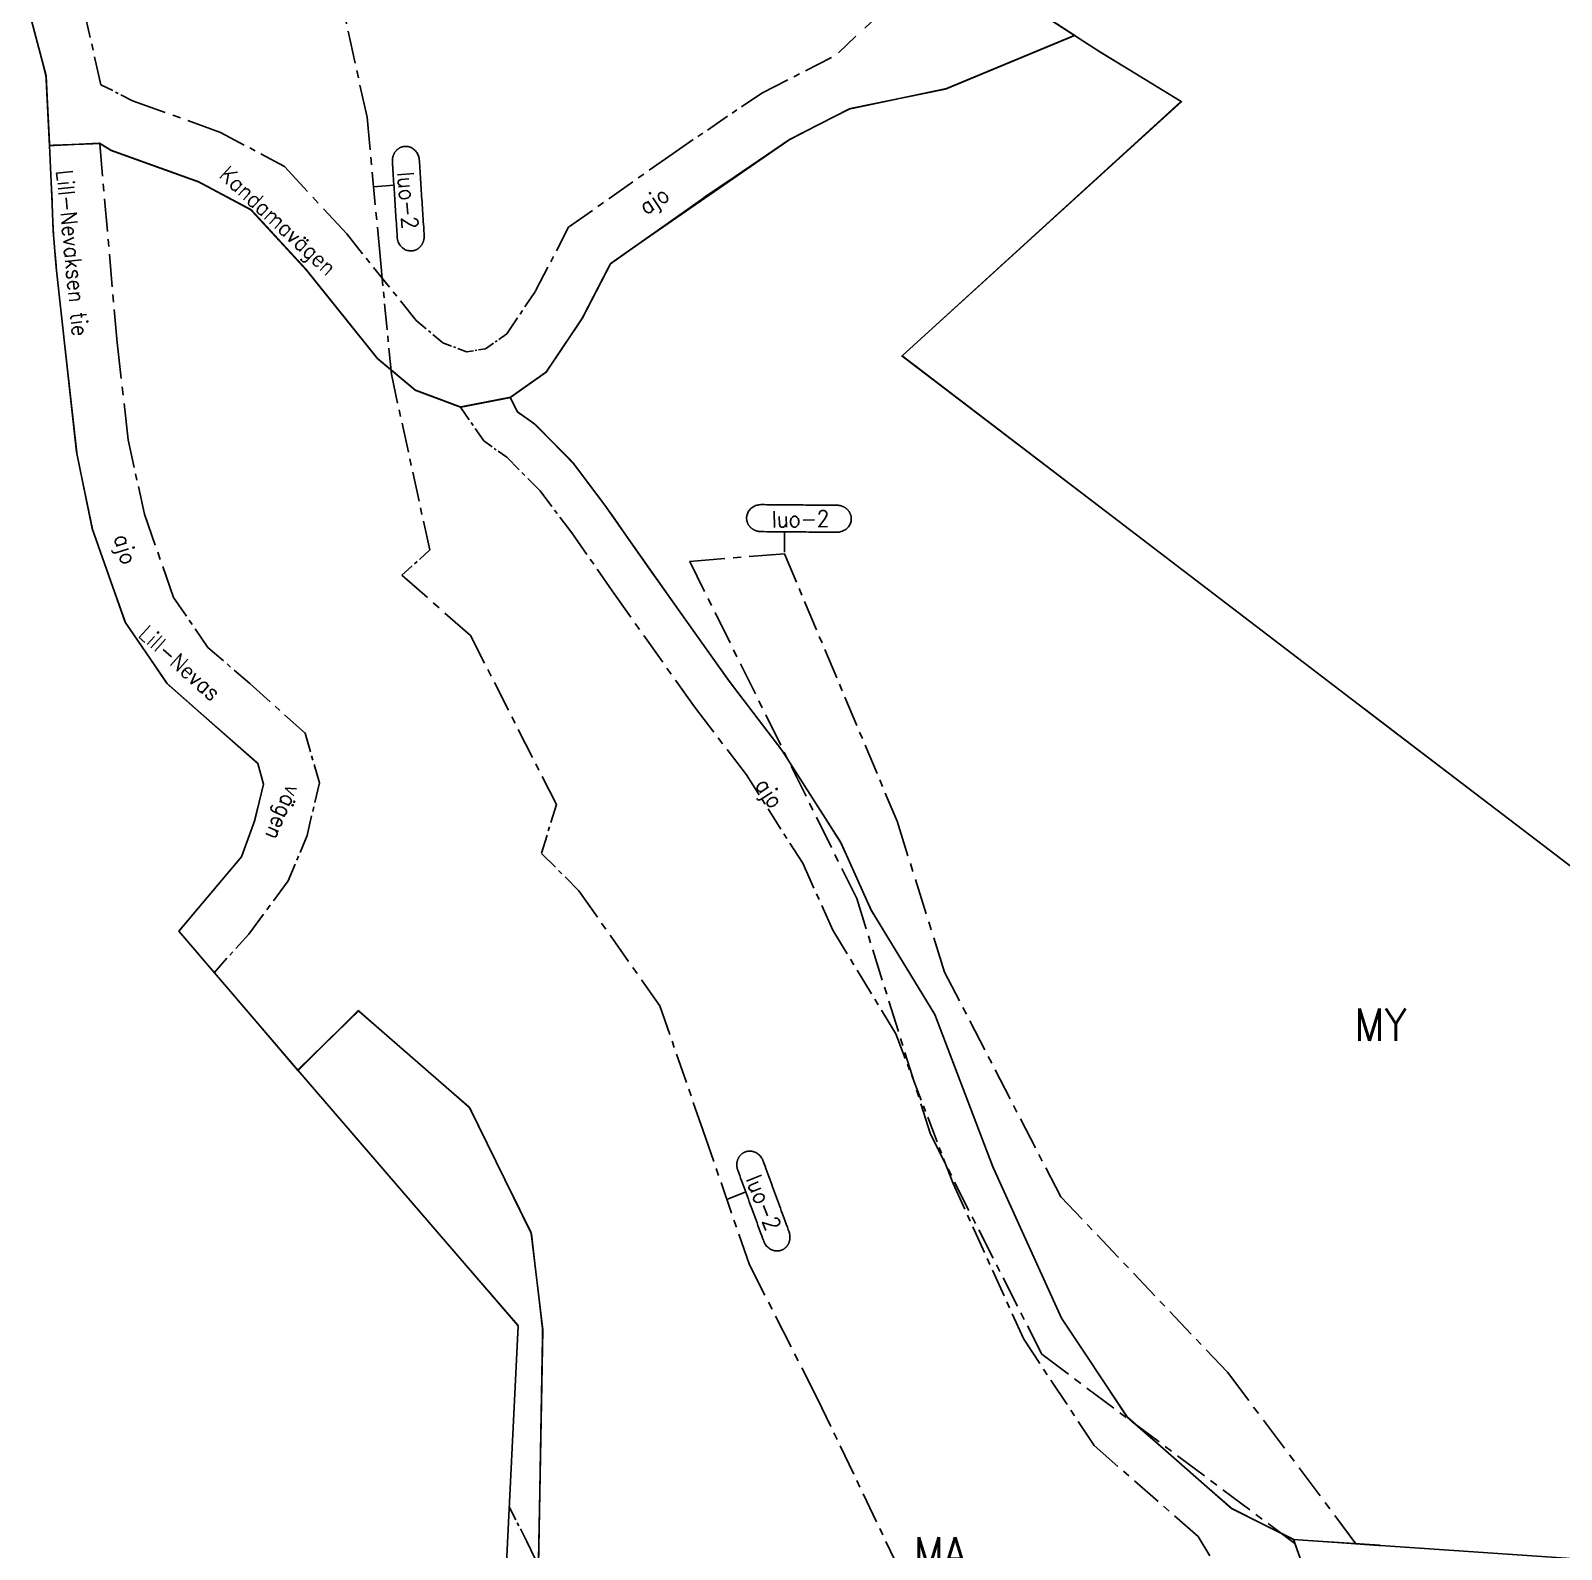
# Model space of a CAD drawing. Header units: metres. Extents: x 25522641 to 25524241, y 6685102 to 6686476.
# Drawn here: x 25522767.4 to 25523051, y 6685582 to 6685863.4 of the extents above; entities that cross this region are included whole.
import ezdxf
from ezdxf.enums import TextEntityAlignment as Align

# ---------------------------------------------------------------- set-up
doc = ezdxf.new("R2010")
doc.units = ezdxf.units.M
for name, pattern in [('CENTER', [11, 6.5, -1.5, 1.5, -1.5]), ('DASHED', [7.5, 5, -2.5]), ('DIVIDE2', [6.25, 2.5, -1.25, 0, -1.25, 0, -1.25])]:
    doc.linetypes.add(name, pattern=pattern)
for name, color, linetype in [('D-ALUE-K-TARKOITUS', 7, 'Continuous'), ('D-RAJA-ALUE-KORTTELI', 7, 'Continuous'), ('D-RAJA-K-MAARAYS-R-ALA', 7, 'Continuous'), ('D-TEKSTI-025', 7, 'Continuous'), ('D-VARITYS-ALUE_M', 7, 'Continuous'), ('D-VARITYS-ALUE_MA', 7, 'Continuous')]:
    doc.layers.add(name, color=color, linetype=linetype)
doc.styles.add('ROMANS', font='ROMANS.shx', dxfattribs={"width": 0.9})

msp = doc.modelspace()

# ---------------------------------------------------------------- linework, layer by layer
at = {"layer": 'D-RAJA-ALUE-KORTTELI', "color": 7, "linetype": 'Continuous'}
for p, q in [((25522944.26, 6685873.19), (25522960.79, 6685862.47)), ((25522767.53, 6685865.26), (25522770.22, 6685854.97)), ((25522960.79, 6685862.47), (25522936.96, 6685852.58)), ((25522960.79, 6685862.47), (25522965.28, 6685859.55)), ((25522965.28, 6685859.55), (25522980.55, 6685850.22)), ((25522770.22, 6685854.97), (25522770.87, 6685842.08)), ((25522936.96, 6685852.58), (25522919.08, 6685848.87)), ((25522919.08, 6685848.87), (25522907.97, 6685843.18)), ((25522980.55, 6685850.22), (25522928.82, 6685803.1)), ((25522907.97, 6685843.18), (25522892.08, 6685832.41)), ((25522780.17, 6685842.48), (25522770.87, 6685842.08)), ((25522770.87, 6685842.08), (25522771.37, 6685831.24)), ((25522782.3, 6685841.17), (25522780.17, 6685842.48)), ((25522798.49, 6685835.35), (25522782.3, 6685841.17)), ((25522808.19, 6685830.18), (25522798.49, 6685835.35)), ((25522892.08, 6685832.41), (25522874.8, 6685820.19)), ((25522771.37, 6685831.24), (25522771.55, 6685826.3)), ((25522818.34, 6685819.17), (25522808.19, 6685830.18)), ((25522771.55, 6685826.3), (25522772.12, 6685819.5)), ((25522772.12, 6685819.5), (25522775.89, 6685785.36)), ((25522831.63, 6685802.62), (25522818.34, 6685819.17)), ((25522874.8, 6685820.19), (25522869.54, 6685810.03)), ((25522869.54, 6685810.03), (25522862.88, 6685800.11)), ((25522838.63, 6685796.77), (25522831.63, 6685802.62)), ((25522928.82, 6685803.1), (25523014.39, 6685737.79)), ((25522862.88, 6685800.11), (25522856.24, 6685795.42)), ((25522847.02, 6685793.63), (25522838.63, 6685796.77)), ((25522847.02, 6685793.63), (25522856.24, 6685795.42)), ((25522857.58, 6685792.72), (25522856.24, 6685795.42)), ((25522860.77, 6685790.48), (25522857.58, 6685792.72)), ((25522867.81, 6685783.35), (25522860.77, 6685790.48)), ((25522775.89, 6685785.36), (25522778.79, 6685771.13)), ((25522874.08, 6685775.06), (25522867.81, 6685783.35)), ((25522881.67, 6685764.19), (25522874.08, 6685775.06)), ((25522778.79, 6685771.13), (25522784.9, 6685753.82)), ((25522896.79, 6685742.87), (25522881.67, 6685764.19)), ((25522784.9, 6685753.82), (25522792.64, 6685742.4)), ((25522792.64, 6685742.4), (25522809.46, 6685727.62)), ((25522906.54, 6685730.1), (25522896.79, 6685742.87)), ((25523014.39, 6685737.79), (25523090.82, 6685679.47)), ((25522917.46, 6685712.96), (25522906.54, 6685730.1)), ((25522809.46, 6685727.62), (25522810.5, 6685723.78)), ((25522810.5, 6685723.78), (25522808.88, 6685717.09)), ((25522808.88, 6685717.09), (25522806.43, 6685710.32)), ((25522923.11, 6685700.45), (25522917.46, 6685712.96)), ((25522806.43, 6685710.32), (25522794.84, 6685696.55)), ((25522934.9, 6685681.1), (25522923.11, 6685700.45)), ((25522794.84, 6685696.55), (25522816.86, 6685670.78)), ((25522816.86, 6685670.78), (25522828.1, 6685681.81)), ((25522828.1, 6685681.81), (25522848.69, 6685663.88)), ((25522945.66, 6685652.88), (25522934.9, 6685681.1)), ((25522857.7, 6685623.47), (25522816.86, 6685670.78)), ((25522848.69, 6685663.88), (25522860.13, 6685640.64)), ((25522958.38, 6685624.84), (25522945.66, 6685652.88)), ((25522860.13, 6685640.64), (25522862.24, 6685622.68)), ((25522970.5, 6685606.57), (25522958.38, 6685624.84)), ((25522854.09, 6685550.7), (25522857.7, 6685623.47)), ((25522862.24, 6685622.68), (25522861.04, 6685557.87)), ((25522989.86, 6685589.63), (25522970.5, 6685606.57)), ((25523001.35, 6685583.88), (25522989.86, 6685589.63)), ((25523045.22, 6685460.23), (25523001.35, 6685583.88)), ((25523017.47, 6685582.77), (25523001.35, 6685583.88)), ((25523165.69, 6685572.63), (25523017.47, 6685582.77))]:
    msp.add_line(p, q, dxfattribs=at)
at = {"layer": 'D-RAJA-K-MAARAYS-R-ALA', "color": 2, "linetype": 'CENTER', "ltscale": 0.932619}
msp.add_line((25522829.69, 6685847.32), (25522821.76, 6685883.29), dxfattribs=at)
at = {"layer": 'D-RAJA-K-MAARAYS-R-ALA', "color": 2, "linetype": 'DASHED', "ltscale": 0.887345}
msp.add_line((25522917.04, 6685859.28), (25522934.86, 6685875.95), dxfattribs=at)
at = {"layer": 'D-RAJA-K-MAARAYS-R-ALA', "color": 2, "linetype": 'CENTER', "ltscale": 0.817501}
msp.add_line((25522777.24, 6685867.3), (25522780.4, 6685853.35), dxfattribs=at)
at = {"layer": 'D-RAJA-K-MAARAYS-R-ALA', "color": 2, "linetype": 'CENTER', "ltscale": 0.825631}
msp.add_line((25522915.72, 6685858.39), (25522902.86, 6685851.8), dxfattribs=at)
at = {"layer": 'D-RAJA-K-MAARAYS-R-ALA', "color": 2, "linetype": 'CENTER', "ltscale": 0.376254}
msp.add_line((25522786.27, 6685850.37), (25522780.4, 6685853.35), dxfattribs=at)
at = {"layer": 'D-RAJA-K-MAARAYS-R-ALA', "color": 2, "linetype": 'CENTER', "ltscale": 0.698287}
msp.add_line((25522902.86, 6685851.8), (25522886.39, 6685840.63), dxfattribs=at)
at = {"layer": 'D-RAJA-K-MAARAYS-R-ALA', "color": 2, "linetype": 'CENTER', "ltscale": 0.989243}
msp.add_line((25522802.56, 6685844.51), (25522786.27, 6685850.37), dxfattribs=at)
at = {"layer": 'D-RAJA-K-MAARAYS-R-ALA', "color": 2, "linetype": 'CENTER', "ltscale": 0.93017}
msp.add_line((25522832.18, 6685820.92), (25522829.69, 6685847.32), dxfattribs=at)
at = {"layer": 'D-RAJA-K-MAARAYS-R-ALA', "color": 2, "linetype": 'CENTER', "ltscale": 0.765717}
msp.add_line((25522814.38, 6685838.21), (25522802.56, 6685844.51), dxfattribs=at)
at = {"layer": 'D-RAJA-K-MAARAYS-R-ALA', "color": 2, "linetype": 'CENTER', "ltscale": 0.936738}
msp.add_line((25522780.17, 6685842.48), (25522783.38, 6685805.62), dxfattribs=at)
at = {"layer": 'D-RAJA-K-MAARAYS-R-ALA', "color": 2, "linetype": 'CENTER', "ltscale": 0.831641}
msp.add_line((25522886.39, 6685840.63), (25522867.04, 6685826.95), dxfattribs=at)
at = {"layer": 'D-RAJA-K-MAARAYS-R-ALA', "color": 2, "linetype": 'CENTER', "ltscale": 0.97265}
msp.add_line((25522825.93, 6685825.7), (25522814.38, 6685838.21), dxfattribs=at)
at = {"layer": 'D-RAJA-K-MAARAYS-R-ALA', "color": 2, "linetype": 'CENTER', "ltscale": 0.760259}
msp.add_line((25522867.04, 6685826.95), (25522860.92, 6685815.13), dxfattribs=at)
at = {"layer": 'D-RAJA-K-MAARAYS-R-ALA', "color": 2, "linetype": 'CENTER', "ltscale": 0.721912}
msp.add_line((25522838.81, 6685809.65), (25522825.93, 6685825.7), dxfattribs=at)
at = {"layer": 'D-RAJA-K-MAARAYS-R-ALA', "color": 2, "linetype": 'CENTER', "ltscale": 0.746716}
msp.add_line((25522834.2, 6685799.74), (25522832.18, 6685820.92), dxfattribs=at)
at = {"layer": 'D-RAJA-K-MAARAYS-R-ALA', "color": 2, "linetype": 'CENTER', "ltscale": 0.544824}
msp.add_line((25522860.92, 6685815.13), (25522855.61, 6685807.22), dxfattribs=at)
at = {"layer": 'D-RAJA-K-MAARAYS-R-ALA', "color": 2, "linetype": 'CENTER', "ltscale": 0.366951}
msp.add_line((25522843.74, 6685805.54), (25522838.81, 6685809.65), dxfattribs=at)
at = {"layer": 'D-RAJA-K-MAARAYS-R-ALA', "color": 2, "linetype": 'CENTER', "ltscale": 0.27867}
msp.add_line((25522855.61, 6685807.22), (25522851.63, 6685804.4), dxfattribs=at)
at = {"layer": 'D-RAJA-K-MAARAYS-R-ALA', "color": 2, "linetype": 'CENTER', "ltscale": 1.038461}
msp.add_line((25522783.38, 6685805.62), (25522785.43, 6685787.57), dxfattribs=at)
at = {"layer": 'D-RAJA-K-MAARAYS-R-ALA', "color": 2, "linetype": 'CENTER', "ltscale": 0.267755}
msp.add_line((25522848.12, 6685803.89), (25522843.74, 6685805.54), dxfattribs=at)
at = {"layer": 'D-RAJA-K-MAARAYS-R-ALA', "color": 2, "linetype": 'CENTER', "ltscale": 0.20232}
msp.add_line((25522851.63, 6685804.4), (25522848.12, 6685803.89), dxfattribs=at)
at = {"layer": 'D-RAJA-K-MAARAYS-R-ALA', "color": 2, "linetype": 'CENTER', "ltscale": 0.844169}
msp.add_line((25522841.3, 6685767.16), (25522834.2, 6685799.74), dxfattribs=at)
at = {"layer": 'D-RAJA-K-MAARAYS-R-ALA', "color": 2, "linetype": 'CENTER', "ltscale": 0.435187}
msp.add_line((25522851.33, 6685787.35), (25522847.02, 6685793.63), dxfattribs=at)
at = {"layer": 'D-RAJA-K-MAARAYS-R-ALA', "color": 2, "linetype": 'CENTER', "ltscale": 0.806488}
msp.add_line((25522785.43, 6685787.57), (25522788.45, 6685773.78), dxfattribs=at)
at = {"layer": 'D-RAJA-K-MAARAYS-R-ALA', "color": 2, "linetype": 'CENTER', "ltscale": 0.297402}
msp.add_line((25522855.58, 6685784.35), (25522851.33, 6685787.35), dxfattribs=at)
at = {"layer": 'D-RAJA-K-MAARAYS-R-ALA', "color": 2, "linetype": 'CENTER', "ltscale": 0.501489}
msp.add_line((25522861.75, 6685778.1), (25522855.58, 6685784.35), dxfattribs=at)
at = {"layer": 'D-RAJA-K-MAARAYS-R-ALA', "color": 2, "linetype": 'CENTER', "ltscale": 0.555523}
msp.add_line((25522867.61, 6685770.35), (25522861.75, 6685778.1), dxfattribs=at)
at = {"layer": 'D-RAJA-K-MAARAYS-R-ALA', "color": 2, "linetype": 'CENTER', "ltscale": 0.933019}
msp.add_line((25522788.45, 6685773.78), (25522793.86, 6685758.37), dxfattribs=at)
at = {"layer": 'D-RAJA-K-MAARAYS-R-ALA', "color": 2, "linetype": 'CENTER', "ltscale": 0.75008}
msp.add_line((25522875.13, 6685759.59), (25522867.61, 6685770.35), dxfattribs=at)
at = {"layer": 'D-RAJA-K-MAARAYS-R-ALA', "color": 2, "linetype": 'CENTER', "ltscale": 0.396525}
msp.add_line((25522836.17, 6685762.49), (25522841.3, 6685767.16), dxfattribs=at)
at = {"layer": 'D-RAJA-K-MAARAYS-R-ALA', "color": 2, "linetype": 'CENTER', "ltscale": 1.007634}
msp.add_line((25522889.47, 6685765.05), (25522907.04, 6685766.46), dxfattribs=at)
at = {"layer": 'D-RAJA-K-MAARAYS-R-ALA', "color": 2, "linetype": 'CENTER', "ltscale": 0.961638}
msp.add_line((25522920.43, 6685702.58), (25522889.47, 6685765.05), dxfattribs=at)
at = {"layer": 'D-RAJA-K-MAARAYS-R-ALA', "color": 2, "linetype": 'CENTER', "ltscale": 0.874404}
msp.add_line((25522907.04, 6685766.46), (25522927.92, 6685716.9), dxfattribs=at)
at = {"layer": 'D-RAJA-K-MAARAYS-R-ALA', "color": 2, "linetype": 'CENTER', "ltscale": 0.96521}
msp.add_line((25522848.85, 6685751.34), (25522836.17, 6685762.49), dxfattribs=at)
at = {"layer": 'D-RAJA-K-MAARAYS-R-ALA', "color": 2, "linetype": 'CENTER', "ltscale": 0.641929}
msp.add_line((25522793.86, 6685758.37), (25522800.21, 6685749.1), dxfattribs=at)
at = {"layer": 'D-RAJA-K-MAARAYS-R-ALA', "color": 2, "linetype": 'CENTER', "ltscale": 0.923284}
msp.add_line((25522890.34, 6685738.12), (25522875.13, 6685759.59), dxfattribs=at)
at = {"layer": 'D-RAJA-K-MAARAYS-R-ALA', "color": 2, "linetype": 'CENTER', "ltscale": 0.889393}
msp.add_line((25522864.78, 6685720.03), (25522848.85, 6685751.34), dxfattribs=at)
at = {"layer": 'D-RAJA-K-MAARAYS-R-ALA', "color": 2, "linetype": 'CENTER', "ltscale": 0.585132}
msp.add_line((25522800.21, 6685749.1), (25522807.97, 6685742.43), dxfattribs=at)
at = {"layer": 'D-RAJA-K-MAARAYS-R-ALA', "color": 2, "linetype": 'CENTER', "ltscale": 0.787053}
msp.add_line((25522807.97, 6685742.43), (25522818.2, 6685733.21), dxfattribs=at)
at = {"layer": 'D-RAJA-K-MAARAYS-R-ALA', "color": 2, "linetype": 'CENTER', "ltscale": 0.906503}
msp.add_line((25522899.98, 6685725.52), (25522890.34, 6685738.12), dxfattribs=at)
at = {"layer": 'D-RAJA-K-MAARAYS-R-ALA', "color": 2, "linetype": 'CENTER', "ltscale": 0.547804}
msp.add_line((25522818.2, 6685733.21), (25522820.87, 6685724), dxfattribs=at)
at = {"layer": 'D-RAJA-K-MAARAYS-R-ALA', "color": 2, "linetype": 'CENTER', "ltscale": 0.570006}
msp.add_line((25522820.87, 6685724), (25522818.58, 6685714.29), dxfattribs=at)
at = {"layer": 'D-RAJA-K-MAARAYS-R-ALA', "color": 2, "linetype": 'CENTER', "ltscale": 0.680988}
msp.add_line((25522910.41, 6685709.15), (25522899.98, 6685725.52), dxfattribs=at)
at = {"layer": 'D-RAJA-K-MAARAYS-R-ALA', "color": 2, "linetype": 'CENTER', "ltscale": 0.541194}
msp.add_line((25522862.01, 6685710.97), (25522864.78, 6685720.03), dxfattribs=at)
at = {"layer": 'D-RAJA-K-MAARAYS-R-ALA', "color": 2, "linetype": 'CENTER', "ltscale": 1.026919}
msp.add_line((25522927.92, 6685716.9), (25522936.69, 6685688.98), dxfattribs=at)
at = {"layer": 'D-RAJA-K-MAARAYS-R-ALA', "color": 2, "linetype": 'CENTER', "ltscale": 0.522652}
msp.add_line((25522818.58, 6685714.29), (25522815.07, 6685705.85), dxfattribs=at)
at = {"layer": 'D-RAJA-K-MAARAYS-R-ALA', "color": 2, "linetype": 'CENTER', "ltscale": 0.562335}
msp.add_line((25522868.96, 6685704), (25522862.01, 6685710.97), dxfattribs=at)
at = {"layer": 'D-RAJA-K-MAARAYS-R-ALA', "color": 2, "linetype": 'CENTER', "ltscale": 0.779856}
msp.add_line((25522916.02, 6685696.71), (25522910.41, 6685709.15), dxfattribs=at)
at = {"layer": 'D-RAJA-K-MAARAYS-R-ALA', "color": 2, "linetype": 'CENTER', "ltscale": 0.698684}
msp.add_line((25522815.07, 6685705.85), (25522807.8, 6685696.02), dxfattribs=at)
at = {"layer": 'D-RAJA-K-MAARAYS-R-ALA', "color": 2, "linetype": 'CENTER', "ltscale": 0.914074}
msp.add_line((25522883.95, 6685682.7), (25522868.96, 6685704), dxfattribs=at)
at = {"layer": 'D-RAJA-K-MAARAYS-R-ALA', "color": 2, "linetype": 'CENTER', "ltscale": 0.905047}
msp.add_line((25522934.08, 6685658.96), (25522920.43, 6685702.58), dxfattribs=at)
at = {"layer": 'D-RAJA-K-MAARAYS-R-ALA', "color": 2, "linetype": 'CENTER', "ltscale": 0.550922}
msp.add_line((25522807.8, 6685696.02), (25522801.34, 6685688.86), dxfattribs=at)
at = {"layer": 'D-RAJA-K-MAARAYS-R-ALA', "color": 2, "linetype": 'CENTER', "ltscale": 0.786732}
msp.add_line((25522927.68, 6685677.56), (25522916.02, 6685696.71), dxfattribs=at)
at = {"layer": 'D-RAJA-K-MAARAYS-R-ALA', "color": 2, "linetype": 'CENTER', "ltscale": 0.927722}
msp.add_line((25522936.69, 6685688.98), (25522958.21, 6685647.37), dxfattribs=at)
at = {"layer": 'D-RAJA-K-MAARAYS-R-ALA', "color": 2, "linetype": 'CENTER', "ltscale": 0.859389}
msp.add_line((25522891.97, 6685659.56), (25522883.95, 6685682.7), dxfattribs=at)
at = {"layer": 'D-RAJA-K-MAARAYS-R-ALA', "color": 2, "linetype": 'CENTER', "ltscale": 0.752153}
msp.add_line((25522938.27, 6685649.8), (25522927.68, 6685677.56), dxfattribs=at)
at = {"layer": 'D-RAJA-K-MAARAYS-R-ALA', "color": 2, "linetype": 'CENTER', "ltscale": 0.921355}
msp.add_line((25522900.54, 6685634.74), (25522891.97, 6685659.56), dxfattribs=at)
at = {"layer": 'D-RAJA-K-MAARAYS-R-ALA', "color": 2, "linetype": 'CENTER', "ltscale": 0.90468}
msp.add_line((25522954.69, 6685618.19), (25522934.08, 6685658.96), dxfattribs=at)
at = {"layer": 'D-RAJA-K-MAARAYS-R-ALA', "color": 2, "linetype": 'CENTER', "ltscale": 0.801966}
msp.add_line((25522951.36, 6685620.95), (25522938.27, 6685649.8), dxfattribs=at)
at = {"layer": 'D-RAJA-K-MAARAYS-R-ALA', "color": 2, "linetype": 'CENTER', "ltscale": 0.88891}
msp.add_line((25522958.21, 6685647.37), (25522989.14, 6685614.84), dxfattribs=at)
at = {"layer": 'D-RAJA-K-MAARAYS-R-ALA', "color": 2, "linetype": 'CENTER', "ltscale": 0.971889}
msp.add_line((25522913.11, 6685610.06), (25522900.54, 6685634.74), dxfattribs=at)
at = {"layer": 'D-RAJA-K-MAARAYS-R-ALA', "color": 2, "linetype": 'CENTER', "ltscale": 0.829382}
msp.add_line((25522964.43, 6685601.26), (25522951.36, 6685620.95), dxfattribs=at)
at = {"layer": 'D-RAJA-K-MAARAYS-R-ALA', "color": 2, "linetype": 'CENTER', "ltscale": 0.952885}
msp.add_line((25523001.62, 6685583.1), (25522954.69, 6685618.19), dxfattribs=at)
at = {"layer": 'D-RAJA-K-MAARAYS-R-ALA', "color": 2, "linetype": 'CENTER', "ltscale": 1.004215}
msp.add_line((25522989.14, 6685614.84), (25523012.92, 6685583.09), dxfattribs=at)
at = {"layer": 'D-RAJA-K-MAARAYS-R-ALA', "color": 2, "linetype": 'CENTER', "ltscale": 0.892362}
msp.add_line((25522928.34, 6685578.27), (25522913.11, 6685610.06), dxfattribs=at)
at = {"layer": 'D-RAJA-K-MAARAYS-R-ALA', "color": 2, "linetype": 'CENTER', "ltscale": 0.898208}
msp.add_line((25522983.69, 6685584.4), (25522964.43, 6685601.26), dxfattribs=at)
at = {"layer": 'D-RAJA-K-MAARAYS-R-ALA', "color": 2, "linetype": 'CENTER', "ltscale": 0.41426}
msp.add_line((25522859.33, 6685583.47), (25522856.03, 6685589.93), dxfattribs=at)
at = {"layer": 'D-RAJA-K-MAARAYS-R-ALA', "color": 2, "linetype": 'CENTER', "ltscale": 0.808917}
msp.add_line((25522876.97, 6685546.63), (25522859.33, 6685583.47), dxfattribs=at)
at = {"layer": 'D-RAJA-K-MAARAYS-R-ALA', "color": 2, "linetype": 'CENTER', "ltscale": 0.638854}
msp.add_line((25522989.57, 6685574.89), (25522983.69, 6685584.4), dxfattribs=at)
at = {"layer": 'D-TEKSTI-025', "color": 2, "linetype": 'Continuous'}
for p, q in [((25522830.91, 6685834.44), (25522834.66, 6685834.76)), ((25522907.06, 6685766.75), (25522907.01, 6685770.52)), ((25522896.35, 6685646.87), (25522899.86, 6685648.24))]:
    msp.add_line(p, q, dxfattribs=at)
for points in [[(25522834.39, 6685839.06), (25522834.84, 6685832.08), (25522835.29, 6685825.09, 0), (25522835.46, 6685822.4), (25522837.95, 6685822.56, 0), (25522840.45, 6685822.72, 0), (25522840.28, 6685825.41, 0), (25522839.83, 6685832.4, 0), (25522839.38, 6685839.39), (25522839.2, 6685842.08, 0), (25522836.71, 6685841.92), (25522834.21, 6685841.76, 0), (25522834.39, 6685839.06)], [(25522902.7, 6685770.56), (25522909.7, 6685770.5), (25522916.7, 6685770.45, 0), (25522919.39, 6685770.43), (25522919.41, 6685772.93, 0), (25522919.43, 6685775.43, 0), (25522916.73, 6685775.45, 0), (25522909.73, 6685775.5, 0), (25522902.74, 6685775.56), (25522900.04, 6685775.58, 0), (25522900.02, 6685773.08), (25522900, 6685770.58, 0), (25522902.7, 6685770.56)], [(25522898.38, 6685652.29), (25522900.78, 6685645.72), (25522903.19, 6685639.14, 0), (25522904.11, 6685636.61), (25522906.46, 6685637.46, 0), (25522908.81, 6685638.32, 0), (25522907.88, 6685640.86, 0), (25522905.48, 6685647.43, 0), (25522903.08, 6685654.01), (25522902.15, 6685656.54, 0), (25522899.81, 6685655.68), (25522897.46, 6685654.83, 0), (25522898.38, 6685652.29)]]:
    msp.add_rational_spline(points, [1, 1, 1, 0.707106781187, 1, 0.707106781187, 1, 1, 1, 0.707106781187, 1, 0.707106781187, 1], degree=2, knots=[0, 0, 0, 1, 1, 2.570796, 2.570796, 4.141593, 4.141593, 5.141593, 5.141593, 6.712389, 6.712389, 8.283185, 8.283185, 8.283185], dxfattribs=at)
at = {"layer": 'D-VARITYS-ALUE_M', "color": 74, "linetype": 'DIVIDE2', "ltscale": 0.65}
msp.add_lwpolyline([(25522767.53, 6685865.26, 0.2, 0.333, 0), (25522770.22, 6685854.97, 0.333, 0.333, 0), (25522770.87, 6685842.08, 0.2, 0.333, 0), (25522780.17, 6685842.48, 0.333, 0.333, 0), (25522782.3, 6685841.17, 0.333, 0.333, 0), (25522798.49, 6685835.35, 0.333, 0.333, 0), (25522808.19, 6685830.18, 0.333, 0.333, 0), (25522818.34, 6685819.17, 0.333, 0.333, 0), (25522831.63, 6685802.62, 0.333, 0.333, 0), (25522838.63, 6685796.77, 0.333, 0.333, 0), (25522847.02, 6685793.63, 0.333, 0.333, 0), (25522856.24, 6685795.42, 0.333, 0.333, 0), (25522862.88, 6685800.11, 0.333, 0.333, 0), (25522869.54, 6685810.03, 0.333, 0.333, 0), (25522874.8, 6685820.19, 0.2, 0.333, 0), (25522907.97, 6685843.18, 0.2, 0.333, 0), (25522919.08, 6685848.87, 0.2, 0.333, 0), (25522936.96, 6685852.58, 0.333, 0.333, 0), (25522960.79, 6685862.47, 0.333, 0.333, 0), (25522944.26, 6685873.19, 0.333, 0.333, 0)], format="xyseb", dxfattribs=at)
at = {"layer": 'D-VARITYS-ALUE_M', "color": 74, "linetype": 'DIVIDE2', "ltscale": 1.21}
msp.add_lwpolyline([(25523090.82, 6685679.47, 0.2, 0.333, 0), (25523014.39, 6685737.79, 0.2, 0.333, 0), (25522928.82, 6685803.1, 0.2, 0.333, 0), (25522980.55, 6685850.22, 0.2, 0.333, 0), (25522965.28, 6685859.55, 0.2, 0.333, 0), (25522960.79, 6685862.47, 0.2, 0.333, 0), (25522936.96, 6685852.58, 0.2, 0.333, 0), (25522919.08, 6685848.87, 0.2, 0.333, 0), (25522907.97, 6685843.18, 0.2, 0.333, 0), (25522892.08, 6685832.41, 0.2, 0.333, 0), (25522874.8, 6685820.19, 0.2, 0.333, 0), (25522869.54, 6685810.03, 0.2, 0.333, 0), (25522862.88, 6685800.11, 0.2, 0.333, 0), (25522856.24, 6685795.42, 0.2, 0.333, 0), (25522857.58, 6685792.72, 0.2, 0.333, 0), (25522860.77, 6685790.48, 0.2, 0.333, 0), (25522867.81, 6685783.35, 0.2, 0.333, 0), (25522874.08, 6685775.06, 0.2, 0.333, 0), (25522881.67, 6685764.19, 0.2, 0.333, 0), (25522896.79, 6685742.87, 0.2, 0.333, 0), (25522906.54, 6685730.1, 0.2, 0.333, 0), (25522917.46, 6685712.96, 0.2, 0.333, 0), (25522923.11, 6685700.45, 0.2, 0.333, 0), (25522934.9, 6685681.1, 0.2, 0.333, 0), (25522945.66, 6685652.88, 0.2, 0.333, 0), (25522958.38, 6685624.84, 0.2, 0.333, 0), (25522970.5, 6685606.57, 0.2, 0.333, 0), (25522989.86, 6685589.63, 0.2, 0.333, 0), (25523001.35, 6685583.88, 0.2, 0.333, 0), (25523017.47, 6685582.77, 0.2, 0.333, 0), (25523165.69, 6685572.63, 0.2, 0.333, 0)], format="xyseb", dxfattribs=at)
at = {"layer": 'D-VARITYS-ALUE_M', "color": 74, "linetype": 'DIVIDE2', "ltscale": 1.58}
msp.add_lwpolyline([(25522861.04, 6685557.87, 0.2, 0.333, 0), (25522862.24, 6685622.68, 0.2, 0.333, 0), (25522860.13, 6685640.64, 0.2, 0.333, 0), (25522848.69, 6685663.88, 0.2, 0.333, 0), (25522828.1, 6685681.81, 0.2, 0.333, 0), (25522816.86, 6685670.78, 0.2, 0.333, 0), (25522857.7, 6685623.47, 0.2, 0.333, 0), (25522854.09, 6685550.7, 0.2, 0.333, 0)], format="xyseb", dxfattribs=at)
at = {"layer": 'D-VARITYS-ALUE_MA', "color": 50, "linetype": 'DIVIDE2', "ltscale": 1.12}
msp.add_lwpolyline([(25523045.22, 6685460.23, 0.2, 0.333, 0), (25523001.35, 6685583.88, 0.2, 0.333, 0), (25523001.35, 6685583.88, 0.2, 0.333, 0), (25522989.86, 6685589.63, 0.2, 0.333, 0), (25522970.5, 6685606.57, 0.2, 0.333, 0), (25522958.38, 6685624.84, 0.2, 0.333, 0), (25522945.66, 6685652.88, 0.2, 0.333, 0), (25522934.9, 6685681.1, 0.2, 0.333, 0), (25522923.11, 6685700.45, 0.2, 0.333, 0), (25522917.46, 6685712.96, 0.2, 0.333, 0), (25522906.54, 6685730.1, 0.2, 0.333, 0), (25522896.79, 6685742.87, 0.2, 0.333, 0), (25522881.67, 6685764.19, 0.2, 0.333, 0), (25522874.08, 6685775.06, 0.2, 0.333, 0), (25522867.81, 6685783.35, 0.2, 0.333, 0), (25522860.77, 6685790.48, 0.2, 0.333, 0), (25522857.58, 6685792.72, 0.2, 0.333, 0), (25522856.24, 6685795.42, 0.2, 0.333, 0), (25522847.02, 6685793.63, 0.2, 0.333, 0), (25522838.63, 6685796.77, 0.2, 0.333, 0), (25522831.63, 6685802.62, 0.2, 0.333, 0), (25522818.34, 6685819.17, 0.2, 0.333, 0), (25522808.19, 6685830.18, 0.2, 0.333, 0), (25522798.49, 6685835.35, 0.2, 0.333, 0), (25522782.3, 6685841.17, 0.2, 0.333, 0), (25522780.17, 6685842.48, 0.2, 0.333, 0), (25522770.87, 6685842.08, 0.2, 0.333, 0), (25522771.37, 6685831.24, 0.2, 0.333, 0), (25522771.55, 6685826.3, 0.2, 0.333, 0), (25522772.12, 6685819.5, 0.2, 0.333, 0), (25522775.89, 6685785.36, 0.2, 0.333, 0), (25522778.79, 6685771.13, 0.2, 0.333, 0), (25522784.9, 6685753.82, 0.2, 0.333, 0), (25522792.64, 6685742.4, 0.2, 0.333, 0), (25522809.46, 6685727.62, 0.2, 0.333, 0), (25522810.5, 6685723.78, 0.2, 0.333, 0), (25522808.88, 6685717.09, 0.2, 0.333, 0), (25522806.43, 6685710.32, 0.2, 0.333, 0), (25522794.84, 6685696.55, 0.2, 0.333, 0), (25522816.86, 6685670.78, 0.2, 0.333, 0), (25522828.1, 6685681.81, 0.2, 0.333, 0), (25522848.69, 6685663.88, 0.2, 0.333, 0), (25522860.13, 6685640.64, 0.2, 0.333, 0), (25522862.24, 6685622.68, 0.2, 0.333, 0), (25522861.04, 6685557.87, 0.2, 0.333, 0)], format="xyseb", dxfattribs=at)

# ---------------------------------------------------------------- texts
at = {"layer": 'D-ALUE-K-TARKOITUS', "color": 7, "linetype": 'Continuous', "style": 'ROMANS', "width": 0.9}
for s, p in [('MY', (25523017.5, 6685679.24)), ('MA', (25522935.86, 6685581.28))]:
    msp.add_text(s, height=6, dxfattribs=at).set_placement(p, align=Align.MIDDLE)
at = {"layer": 'D-TEKSTI-025', "color": 2, "linetype": 'Continuous', "style": 'ROMANS', "width": 0.9}
for s, rotation, p in [('Kandamavägen', 317.3652, (25522802.11, 6685836.35)), ('Lill-Nevaksen tie', 275.5525, (25522772.14, 6685837.42)), ('ajo', 33.7863, (25522881.38, 6685829.13)), ('ajo', 286.2605, (25522782.74, 6685769.56)), ('Lill-Nevas', 318.1447, (25522787.16, 6685751.26)), ('ajo', 303.6317, (25522901.48, 6685723.63)), ('vägen', 246.8763, (25522814.9, 6685723.91))]:
    msp.add_text(s, height=3, rotation=rotation, dxfattribs=at).set_placement(p)
for rotation, p in [(275.0563, (25522837.27, 6685831.93)), (0.9223, (25522910.02, 6685772.92)), (291.4299, (25522903.16, 6685646.26))]:
    msp.add_text('luo-2', height=3, rotation=rotation, dxfattribs=at).set_placement(p, align=Align.MIDDLE)

doc.saveas('drawing.dxf')
